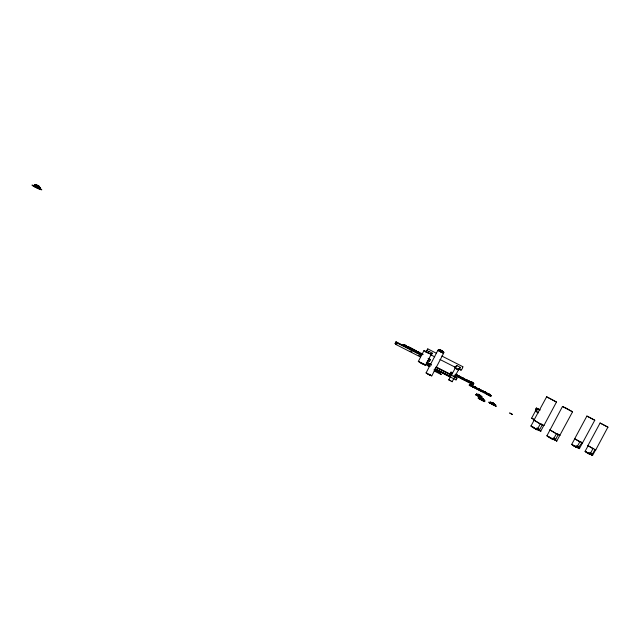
<?xml version="1.0" encoding="UTF-8"?>
<svg xmlns="http://www.w3.org/2000/svg" width="640" height="640" viewBox="0 0 640 640"><rect width="100%" height="100%" fill="white"/><g stroke="black" fill="none" stroke-linecap="round" stroke-linejoin="round"><path stroke-width="0.96" d="M431.184 354.408L423.976 350.584L418.312 361.48L421.376 363.384L425.52 365.24L431.184 354.408L423.976 350.584M421.856 363.632L419.384 361.992L420.16 362.224M34.128 185.56L34.648 184.496L40.528 187.672L40.016 188.736L34.128 185.56L35.72 186.28M35.224 186.592L35.736 185.52L34.648 184.496M36.112 185.288L36.336 184.832L38.728 185.904L39.056 186.88L36.112 185.288L36.664 185.8L36.336 184.832L39.28 186.416M38.504 186.36L38.728 185.904L36.888 185.344M536.016 410.744L537.52 409.008L537.464 409.464A3.048 0.864 -63 0 1 535.648 411.288L535.488 411.144A3.048 0.864 -63 0 1 536.12 408.336L535.92 410.72M420.584 357.016L395.776 344.424L395.096 343.464L395.968 341.792L403.016 345.368M395.776 344.424L396.648 342.736L395.968 341.792M416.136 350.752L416.168 351.336L414.288 350.232L416.136 350.752L403.256 344.528L402.848 345.304L421.792 355.28M403.288 345.888L403.696 345.112L403.256 344.528M404.392 344.792L404.408 345.368L406.088 346.224C406.632 344.752 402 344.224 406.264 345.888M406.072 345.64L406.088 346.224M407.752 346.496L407.768 347.08L409.456 347.928C409.992 346.456 405.368 345.928 409.624 347.592M409.432 347.344L409.456 347.928M411.104 348.2L411.136 348.784L412.984 349.296L411.104 348.2L412.984 349.296M412.784 349.048L412.808 349.632M414.488 350.488L414.456 349.896M417.808 351.6L417.848 352.192L419.704 352.704L417.808 351.6L419.704 352.704M419.488 352.448L419.528 353.04M419.592 353.8L419.992 353.032L420.52 353.648L420.112 354.424L419.592 353.8L421.264 354.648M421.16 353.296L421.2 353.896L421.16 353.296L422.832 354.144M427.992 363.896L428.36 363.2L430.976 364.528M427.68 360.608L429.448 361.504L430.328 359.824L429.384 358.744M428.312 364.896L427.92 365.648L429.656 366.472M428.48 364.48L428.848 363.776M443.288 353.016L443.608 353.288L431.76 375.904L428.736 374.616L426.08 372.904L437.904 350.304L438.84 350.648M440.76 350.544L438.536 349.512L438.08 350.384L443.432 353.208L443.888 352.336L442.296 351.368M439.872 350.216L441.352 350.904L441.552 350.528L441.064 350.944L439.872 350.216L440.072 349.84L441.552 350.528L442.552 351.632M440.456 351.84L440.92 350.96L438.536 349.512M451.016 372.12L451.696 372.832L451.28 373.616L450.608 372.896L451.016 372.12L452.704 372.976M448.24 375.48L449.04 376.36L449.984 374.56L449.176 373.688M449.04 376.36L449.984 374.568M456 368.384L458.488 369.784L452.152 381.712L448.744 379.848L455.296 368.064M457.128 375.328L455.616 374.128M457.6 375.288L455.728 374.768L457.6 375.288L457.304 374.984M457.352 376.32L457.76 375.536L473.808 383.68L473.392 384.472L468.296 381.872M434.92 369.2L456.032 379.904L456.976 378.112L453.528 375.896M458.056 377.056L458.472 376.272L457.76 375.536M458.816 376.184L460.68 376.696L460.8 377.344L458.816 376.184L460.8 377.344M459.112 376.488L458.992 375.84M462.184 377.888L464.048 378.408L464.176 379.056L462.184 377.888L464.176 379.056M462.488 378.2L462.368 377.552M465.56 379.6L467.424 380.12L467.552 380.768L465.56 379.6L467.552 380.768M465.864 379.912L465.736 379.264M468.208 382.2L468.616 381.424L467.864 380.664L467.456 381.44L461.568 378.456M469.104 380.976L469.24 381.624L469.104 380.976L473.808 383.68M469.224 381.976L469.64 381.192L470.408 381.952L469.992 382.744L469.224 381.976L471.768 383.264M470.888 381.504L471.032 382.16L472.912 382.68L470.888 381.504L472.912 382.68M469.216 385.112L469.608 384.368L491.2 395.648L490.808 396.392L469.216 385.112L482.248 391.712M469.872 385.776L470.264 385.032L469.608 384.368M470.864 384.64L471.008 385.328L472.936 385.856L470.864 384.64L472.936 385.856M454.672 375.336L471.584 383.92L472 383.136M472.584 382.36L472.736 383.024M473.024 382.904L472.616 383.696L473.392 384.472M474.128 386.736L476.056 387.272L476.208 387.96L474.128 386.736L476.208 387.96M474.464 387.08L474.312 386.392M477.608 388.504L479.536 389.04L479.696 389.728L477.608 388.504L479.696 389.728M477.952 388.848L477.792 388.152M476.104 394.76L476.56 393.896L481.944 396.76L481.488 397.632L476.104 394.76L478.968 396.016M477.36 395.568L477.816 394.696L479.256 395.328L478 394.528M480.6 396.048L477.904 394.608L478.104 394.232L480.8 395.672L480.224 396.824M481.2 390.328L483.128 390.856L483.296 391.552L481.2 390.328L483.296 391.552M481.552 390.672L481.384 389.976M478.616 396.368L479.08 395.504L476.56 393.896M479.168 395.416L479.536 394.864M479.312 397.456L481.96 399.016L482.336 398.44L483.624 399.264L480.88 397.808L483.624 399.264L483.416 399.648L480.68 398.184L480.88 397.808L484.792 400.376L484.32 401.264L478.848 398.336L479.312 397.456L482.216 398.728M480.056 397L480.512 396.136M484.752 391.68L484.928 392.376L486.848 392.912L484.752 391.68L486.848 392.912M481.408 399.992L481.88 399.104L484.792 400.376M486.488 392.56L486.664 393.264M488.04 393.792L489.96 394.328L490.144 395.024L488.04 393.792L490.144 395.024M488.408 394.144L488.224 393.44M490.856 403.584L489.792 402.904L490.216 402.008L495.656 404.904L495.192 405.776L489.464 402.568L490.472 402.888M491.576 402.728L491.776 402.352L493.2 402.976L494.496 403.8L494.296 404.176L491.776 402.352L494.496 403.8L493.064 403.176M490.216 402.008L492.8 403.656L492.336 404.528L496.384 406.256L494.2 404.832M534.744 419.992L531.616 418.208L535.424 411.072L535.96 411.248M543.936 425.48L543.72 425.504A5.656 0.408 28.2 0 1 541.264 424.472L533.96 420.152L546.664 396.776L556.48 402.04L543.936 425.496L542.344 424.672L539.232 430.496L540.656 431.344L543.776 425.512M534.128 420.144L540.248 423.976L537.128 429.816A5.656 0.448 28.3 0 1 532.296 427.112A5.656 0.448 28.3 0 1 531.024 425.944L534.144 420.152M536.536 429.232L538.656 430.144L539.136 429.248L537.016 427.904M549.952 429.92L556.352 433.792L553.216 439.64A5.688 0.456 28.4 0 1 548.352 436.912A5.688 0.456 28.4 0 1 546.992 435.68L562.472 406.504L566.256 408.208L572.552 411.824L556.704 441.136L554.24 439.432M549 436.888L554.672 439.912L555.152 439.016L553.704 438.104M555.304 440.256L558.288 434.28M582.184 442.688L582.504 442.976L574.672 438.784L586.896 416.056L594.776 420.232L579.376 448.68L578.648 448.232C578.592 446.08 582.752 442.472 582.072 442.6M574.096 446.032L571.64 444.464L574.76 438.776L579.784 441.872L576.728 447.544L574.696 446.456M576.728 447.544L575.68 446.92L576.136 446.008M573.728 445.904L578.32 448.016L578.784 447.152L576.616 445.792M587.896 445.64L600.096 423.016L607.912 427.128L595.76 449.904L587.896 445.64L588.56 445.824M592.368 448.328L592.952 448.688L589.888 454.36L586.536 452.504L585.048 451.368L588.144 445.736L588.728 446.096M590.664 453.296L590.128 452.464M588.648 453.08L586.032 451.952L591.584 454.912L592.056 454.04L590.584 453.128M591.928 455.128L594.984 449.472L595.632 449.848L592.52 455.496L590.328 453.984M430.552 355.008A3.176 0.496 -63 0 0 430.896 355.416A3.176 0.496 -63 0 0 432.344 353.184L428.736 351.288L427.656 352.968M426.2 352.328L427.832 348.904L436.576 353.344M427.752 348.872L425.976 352.384M578.648 448.232L578.192 447.8M572.416 444.88L571.736 444.408M539.232 430.496L537.56 429.256M531.616 418.208L533.928 419.28M424.84 364.624L425.52 365.24L421.872 363.536M549.944 429.904L557.368 434.296A5.688 0.416 28.3 0 0 559.776 435.296L559.968 435.256M426.08 372.904L427.04 373.2M430.896 354.888L432.344 353.184M572.552 411.824L562.472 406.504M448.744 379.848L450.672 380.704M443.608 353.288L437.904 350.304M556.48 402.04L546.448 396.744M592.52 455.496L591.056 454.352M594.776 420.232L586.896 416.056M418.336 361.4L419.088 361.624M608 427.232L600.096 423.016M35.08 186.232C28.088 183.912 45.296 192.096 38.992 188.096M442.504 352.768L440.912 352.016M430.376 375.304L428.064 374.144M427.84 373.68L427.024 373.376L427.64 373.896M478.664 398.552L480.776 399.456M484.28 400.968L481.48 399.76L484.12 401.448M590.216 452.64L590.864 452.92M589.44 452.912L592.056 454.04M553.056 438.12L555.152 439.016M537.016 428.328L539.136 429.248M534.424 427.744L533.016 427.136L535.832 428.92M577.016 446.384L578.784 447.152M476.616 394.728C471.032 392.888 487.608 401.208 480.4 396.688M476.008 394.976L478.8 396.192L477.528 395.384M479.496 396.488L481.576 397.4M509.696 413.144L512.472 414.352M492.8 403.656L495.656 404.904M481.96 399.016L483.416 399.648M489.752 402.88L491.896 403.808M478.848 398.336L481.024 399.288M479.08 395.504L481.944 396.76M480.8 395.672L478.104 394.232M477.904 394.608L479.344 395.24M35.736 185.52L40.528 187.672M491.136 403.192L488.696 402.16L491.584 404.008M440.92 350.96L443.888 352.336M36.04 186.648L38.064 187.608M538.56 412.84L535.424 411.072M480.112 398.672C471.944 395.288 490.68 405.2 483.072 400.24M420.696 362.464L421.312 362.76M434.632 369.592L440.032 372.72L434.52 370.144M493.184 404.856L495.608 405.848L494.816 405.2M434.008 370.888L441.32 374.592L440.2 373.288L434.56 370.432M441.824 356.008L462.808 366.68M431.224 355.048L434.72 356.824M439.96 359.488L455.696 367.48M458.32 368.808L460.944 370.144M455.872 368.456L458.504 369.832L455 368.016M414.664 350.152L416.344 351M421.376 353.56L423.056 354.408M422.504 354.304L416.648 351.328L417.16 351.944L416.752 352.72L413.736 350.832M403.696 345.112L422.192 354.504M417.08 352.528L418.752 353.376M396.304 342.264L403.384 345.848M406.032 347.2L421.04 354.808M428.096 358.392L429.856 359.288M396.648 342.736L421.48 355.336M428.56 358.928L430.328 359.824M395.096 343.464L396.856 344.36M410.048 351.048L411.808 351.944M418.84 355.512L420.6 356.4M459.288 376.144L460.976 377.008M462.664 377.864L464.36 378.72M466.048 379.576L467.736 380.432M455.08 374.552L470.312 382.28M450.608 372.896L452.296 373.752M426.512 362.2L430.872 364.408M436.104 367.056L451.792 375.016M436.208 367.176L449.296 373.816M474.648 386.728L476.392 387.608M478.136 388.496L479.88 389.376M481.736 390.32L483.48 391.2M488.592 393.792L490.336 394.68M426.312 362.56L431.472 365.112M435.856 367.328L456.976 378.112M470.264 385.032L491.2 395.648M486.592 393.92L490.808 396.392M435.168 368.848L447.368 375.032M427.416 364.992L430.048 366.384M435.272 368.968L449.36 376.048M434.912 369.136L450.168 376.936M425.368 364.368L429.752 366.592M455.456 366.456A2.376 0.44 -63 0 0 455.568 367.28A2.376 0.44 -63 0 0 456.792 365.544L460.408 367.44A3.168 0.6 -63 0 1 458.912 369.64A3.168 0.6 -63 0 1 458.472 369.184M536.304 407.984L539.864 409.792M536.44 408.096L539.992 409.904M537.52 409.008L539.8 410.208M535.488 411.144L538.248 412.608M592.952 448.688L588.088 445.728M491.728 403.408L492.728 403.92M491.888 403.568L493.472 404.408M428.784 374.136L429.288 374.4M421.968 363.096L422.624 363.44M491.352 403.952L492.384 404.44M535.832 428.992L531.024 425.944M439.92 351.488L438.824 350.8M429.824 374.592L430.488 374.976M552.672 438.504L553.512 438.992M423.368 363.744L424.184 364.216M558.376 434.456L559.832 435.312M429.768 374.664L430.352 375.024M546.992 435.68L553.216 439.64M423.232 363.784L424.144 364.352M576.992 447.048L577.664 447.456M574.376 445.552L575.216 446.064M451.528 381.184L452.256 381.728M589.384 453.536L591.584 454.912M585.104 451.376L589.888 454.36M578.32 448.016L572.784 445.072L575.664 446.88M552.504 438.544L554.672 439.912M537.248 429.248L538.656 430.144M509.776 412.912L512.392 414.584M479.44 396.6L481.368 397.824M478.856 398.096L480.824 399.344M580.696 441.816L581.576 442.408M492.608 404.12L495.192 405.776M479.808 396.552L481.488 397.632M481.752 399.608L484.32 401.264M557.352 433.632L557.92 434.008M578.192 447.68L578.848 448.112M541.376 423.888L541.928 424.248M573.424 445.632L572.56 445.032M431.048 375.32L431.76 375.904M536.28 429.224L537.128 429.816M595.352 449.504L595.76 449.904M38.904 187.704L40.016 188.736M486.992 393.176L487.72 393.88M483.52 391.416L484.232 392.112M480.048 389.656L480.744 390.344M476.568 387.896L477.256 388.576M470.816 383.152L471.584 383.92M473.088 386.128L473.76 386.808L473.368 387.552L472.696 386.872M464.504 378.96L465.24 379.704L464.824 380.488L464.088 379.736M460.408 367.44L460.296 367.328A2.376 0.448 -63 0 1 458.816 368.928M461.136 377.248L461.856 377.992L461.44 378.776L460.72 378.032M456.792 365.544L456.896 365.656A3.168 0.584 -63 0 1 455.16 368.032A3.168 0.584 -63 0 1 455.36 366.224M452.52 372.712L452.24 372.416L452.344 373.056M455.2 379.008L456.032 379.904M428.512 360.416L429.448 361.504M428.736 351.288L428.824 351.392A3.176 0.488 -63 0 1 428.04 352.744M428.264 363.08L428.944 363.896L428.008 365.704L427.432 365.056M413.304 349.632L413.792 350.24L413.392 351.016L412.904 350.408M413.104 350.784L413.512 351.296M406.608 346.232L407.064 346.824L406.656 347.6L406.2 347.008M39.504 188.248A5.432 0.472 25.5 0 1 39.928 189.304A5.432 0.472 25.5 0 1 32.232 185.424A5.432 0.472 25.5 0 1 37.088 187.024M539.352 430.152A5.656 0.448 28.3 0 1 540.656 431.344M554.256 439.248A5.688 0.456 28.4 0 1 556.704 441.136M462.352 366.912A1.984 0.416 -63 0 1 462.768 367.328A1.984 0.416 -63 0 1 461.56 369.72A1.984 0.416 -63 0 1 460.936 369.72M409.96 347.936L409.552 348.704L410.024 349.304L410.432 348.528L409.96 347.936M438.576 371.952L434.208 369.688L438.576 371.952M442.744 351.248L440.072 349.84L442.744 351.248"/></g></svg>
